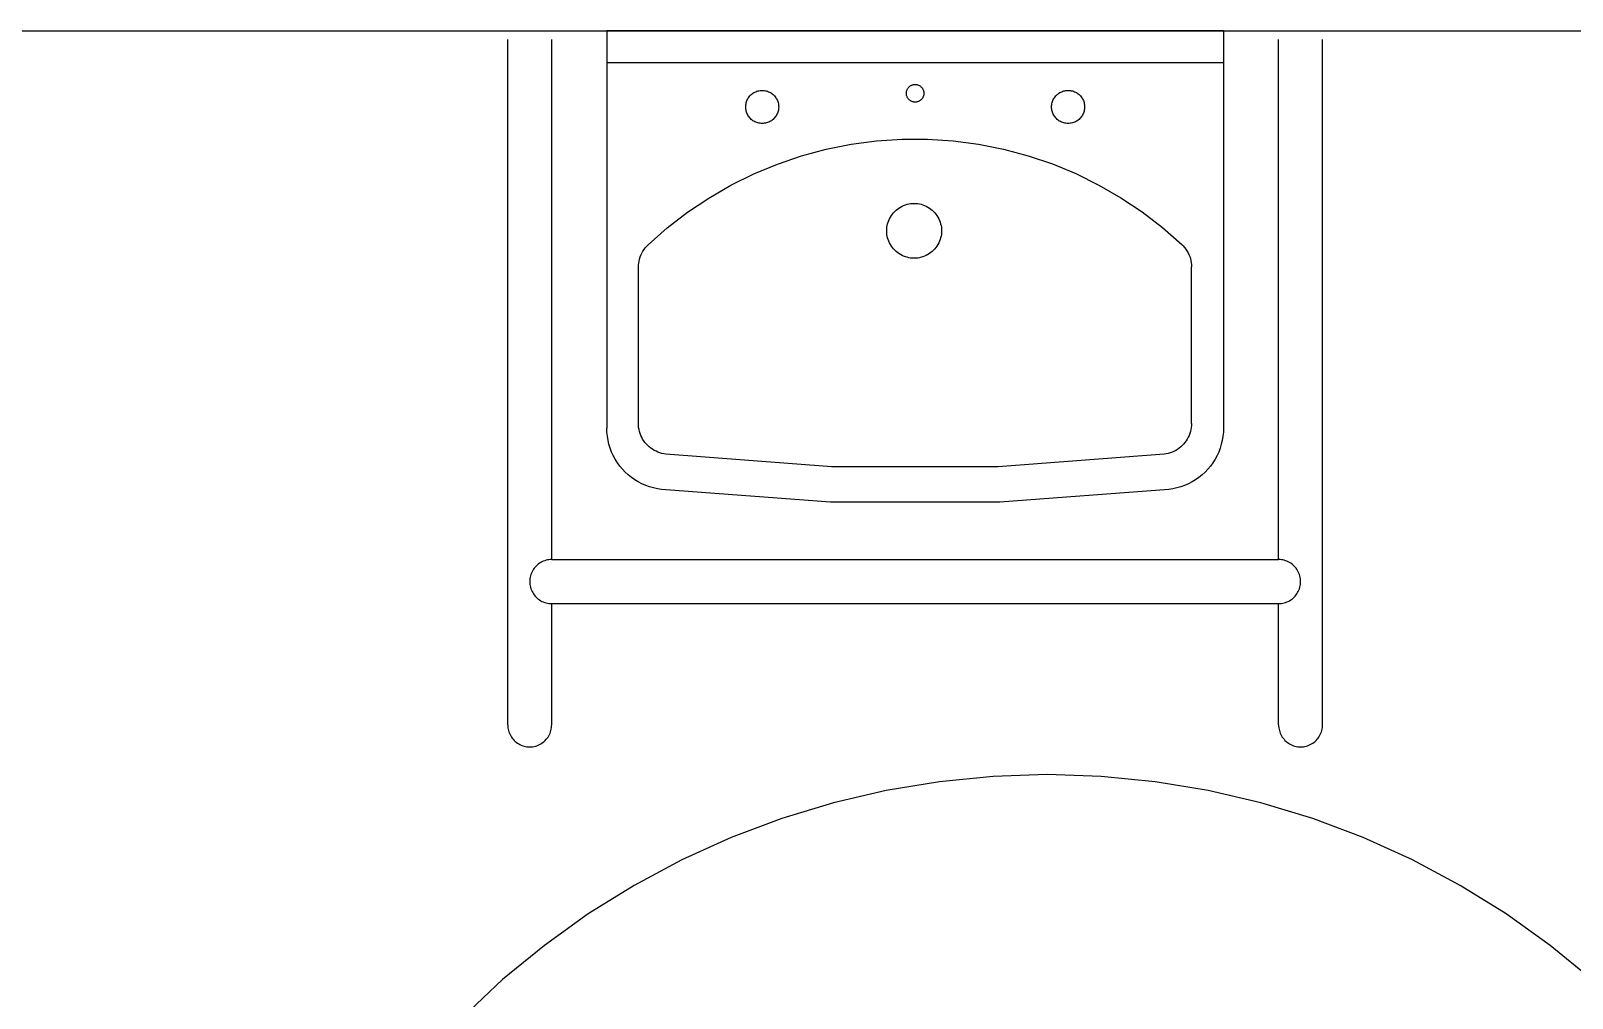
# Model space of a CAD drawing. Extents: x -81148 to 10972, y -53931 to 52487.
# Drawn here: x -26939 to -25539, y 18035 to 18914 of the extents above; entities that cross this region are included whole.
import ezdxf

# ---------------------------------------------------------------- set-up
doc = ezdxf.new("R2010")
doc.units = 0
doc.layers.get('0').update_dxf_attribs({"linetype": 'CONTINUOUS'})

msp = doc.modelspace()

# ---------------------------------------------------------------- linework, layer by layer
for p, q in [((-26991.9, 18913.6), (-25327.8, 18913.6)), ((-25855.8, 18913.6), (-26415.8, 18913.6)), ((-26415.8, 18913.6), (-26415.8, 18884.5)), ((-25855.8, 18913.6), (-25855.8, 18884.5)), ((-26505.8, 18283.6), (-26505.8, 18905.6)), ((-26465.8, 18433.6), (-26465.8, 18905.6)), ((-25805.8, 18433.6), (-25805.8, 18905.6)), ((-25765.8, 18283.6), (-25765.8, 18905.6)), ((-26415.8, 18884.5), (-26415.8, 18552.9)), ((-26226, 18884.5), (-26415.8, 18884.5)), ((-26046, 18884.5), (-26226, 18884.5)), ((-26136, 18884.5), (-26226, 18884.5)), ((-26046, 18884.5), (-26136, 18884.5)), ((-25855.8, 18884.5), (-26046, 18884.5)), ((-25855.8, 18884.5), (-25855.8, 18552.9)), ((-26287.2, 18852.8), (-26286.6, 18853.6)), ((-26286.6, 18853.6), (-26286, 18854.4)), ((-26286, 18854.4), (-26285.3, 18855.1)), ((-26285.3, 18855.1), (-26284.6, 18855.8)), ((-26284.6, 18855.8), (-26283.9, 18856.4)), ((-26283.9, 18856.4), (-26283.1, 18857)), ((-26283.1, 18857), (-26282.2, 18857.5)), ((-26282.2, 18857.5), (-26281.4, 18857.9)), ((-26281.4, 18857.9), (-26280.5, 18858.3)), ((-26280.5, 18858.3), (-26279.6, 18858.7)), ((-26279.6, 18858.7), (-26278.6, 18859)), ((-26278.6, 18859), (-26277.7, 18859.2)), ((-26277.7, 18859.2), (-26276.7, 18859.4)), ((-26276.7, 18859.4), (-26275.7, 18859.5)), ((-26275.7, 18859.5), (-26274.7, 18859.5)), ((-26274.7, 18859.5), (-26273.8, 18859.5)), ((-26273.8, 18859.5), (-26272.8, 18859.4)), ((-26272.8, 18859.4), (-26271.8, 18859.2)), ((-26271.8, 18859.2), (-26270.8, 18859)), ((-26270.8, 18859), (-26269.9, 18858.7)), ((-26269.9, 18858.7), (-26269, 18858.3)), ((-26269, 18858.3), (-26268.1, 18857.9)), ((-26268.1, 18857.9), (-26267.2, 18857.5)), ((-26267.2, 18857.5), (-26266.4, 18857)), ((-26266.4, 18857), (-26265.6, 18856.4)), ((-26265.6, 18856.4), (-26264.8, 18855.8)), ((-26264.8, 18855.8), (-26264.1, 18855.1)), ((-26264.1, 18855.1), (-26263.5, 18854.4)), ((-26263.5, 18854.4), (-26262.8, 18853.6)), ((-26262.8, 18853.6), (-26262.3, 18852.8)), ((-26143.8, 18857.9), (-26143.7, 18858.4)), ((-26143.8, 18857.4), (-26143.8, 18857.9)), ((-26143.8, 18856.8), (-26143.8, 18857.4)), ((-26143.8, 18856.3), (-26143.8, 18856.8)), ((-26143.8, 18855.8), (-26143.8, 18856.3)), ((-26143.7, 18855.3), (-26143.8, 18855.8)), ((-26143.7, 18858.4), (-26143.6, 18858.9)), ((-26143.6, 18854.8), (-26143.7, 18855.3)), ((-26143.6, 18858.9), (-26143.4, 18859.4)), ((-26143.4, 18854.3), (-26143.6, 18854.8)), ((-26143.4, 18859.4), (-26143.2, 18859.9)), ((-26143.2, 18853.8), (-26143.4, 18854.3)), ((-26143.2, 18859.9), (-26143, 18860.4)), ((-26143, 18853.3), (-26143.2, 18853.8)), ((-26143, 18860.4), (-26142.8, 18860.8)), ((-26142.8, 18860.8), (-26142.5, 18861.3)), ((-26142.5, 18861.3), (-26142.2, 18861.7)), ((-26142.2, 18861.7), (-26141.9, 18862.1)), ((-26141.9, 18862.1), (-26141.5, 18862.5)), ((-26141.5, 18862.5), (-26141.1, 18862.8)), ((-26141.1, 18862.8), (-26140.7, 18863.2)), ((-26140.7, 18863.2), (-26140.3, 18863.5)), ((-26140.3, 18863.5), (-26139.8, 18863.8)), ((-26139.8, 18863.8), (-26139.4, 18864)), ((-26139.4, 18864), (-26138.9, 18864.2)), ((-26138.9, 18864.2), (-26138.4, 18864.4)), ((-26138.4, 18864.4), (-26137.9, 18864.6)), ((-26137.9, 18864.6), (-26137.4, 18864.7)), ((-26137.4, 18864.7), (-26136.9, 18864.8)), ((-26136.9, 18864.8), (-26136.4, 18864.8)), ((-26136.4, 18864.8), (-26135.8, 18864.8)), ((-26135.8, 18864.8), (-26135.3, 18864.8)), ((-26135.3, 18864.8), (-26134.8, 18864.8)), ((-26134.8, 18864.8), (-26134.3, 18864.7)), ((-26134.3, 18864.7), (-26133.8, 18864.6)), ((-26133.8, 18864.6), (-26133.3, 18864.4)), ((-26133.3, 18864.4), (-26132.8, 18864.2)), ((-26132.8, 18864.2), (-26132.3, 18864)), ((-26132.3, 18864), (-26131.8, 18863.8)), ((-26131.8, 18863.8), (-26131.4, 18863.5)), ((-26131.4, 18863.5), (-26131, 18863.2)), ((-26131, 18863.2), (-26130.6, 18862.8)), ((-26130.6, 18862.8), (-26130.2, 18862.5)), ((-26130.2, 18862.5), (-26129.8, 18862.1)), ((-26129.8, 18862.1), (-26129.5, 18861.7)), ((-26129.5, 18861.7), (-26129.2, 18861.3)), ((-26129.2, 18861.3), (-26128.9, 18860.8)), ((-26128.9, 18860.8), (-26128.7, 18860.4)), ((-26128.7, 18860.4), (-26128.5, 18859.9)), ((-26128.5, 18853.8), (-26128.7, 18853.3)), ((-26128.5, 18859.9), (-26128.3, 18859.4)), ((-26128.3, 18854.3), (-26128.5, 18853.8)), ((-26128.3, 18859.4), (-26128.1, 18858.9)), ((-26128.1, 18854.8), (-26128.3, 18854.3)), ((-26128.1, 18858.9), (-26128, 18858.4)), ((-26128, 18855.3), (-26128.1, 18854.8)), ((-26128, 18858.4), (-26127.9, 18857.9)), ((-26127.9, 18855.8), (-26128, 18855.3)), ((-26127.9, 18857.9), (-26127.9, 18857.4)), ((-26127.9, 18857.4), (-26127.8, 18856.8)), ((-26127.8, 18856.8), (-26127.9, 18856.3)), ((-26127.9, 18856.3), (-26127.9, 18855.8)), ((-26009.4, 18852.8), (-26008.8, 18853.6)), ((-26008.8, 18853.6), (-26008.2, 18854.4)), ((-26008.2, 18854.4), (-26007.5, 18855.1)), ((-26007.5, 18855.1), (-26006.8, 18855.8)), ((-26006.8, 18855.8), (-26006, 18856.4)), ((-26006, 18856.4), (-26005.2, 18857)), ((-26005.2, 18857), (-26004.4, 18857.5)), ((-26004.4, 18857.5), (-26003.5, 18857.9)), ((-26003.5, 18857.9), (-26002.6, 18858.3)), ((-26002.6, 18858.3), (-26001.7, 18858.7)), ((-26001.7, 18858.7), (-26000.8, 18859)), ((-26000.8, 18859), (-25999.8, 18859.2)), ((-25999.8, 18859.2), (-25998.9, 18859.4)), ((-25998.9, 18859.4), (-25997.9, 18859.5)), ((-25997.9, 18859.5), (-25996.9, 18859.5)), ((-25996.9, 18859.5), (-25995.9, 18859.5)), ((-25995.9, 18859.5), (-25994.9, 18859.4)), ((-25994.9, 18859.4), (-25994, 18859.2)), ((-25994, 18859.2), (-25993, 18859)), ((-25993, 18859), (-25992.1, 18858.7)), ((-25992.1, 18858.7), (-25991.2, 18858.3)), ((-25991.2, 18858.3), (-25990.3, 18857.9)), ((-25990.3, 18857.9), (-25989.4, 18857.5)), ((-25989.4, 18857.5), (-25988.6, 18857)), ((-25988.6, 18857), (-25987.8, 18856.4)), ((-25987.8, 18856.4), (-25987, 18855.8)), ((-25987, 18855.8), (-25986.3, 18855.1)), ((-25986.3, 18855.1), (-25985.6, 18854.4)), ((-25985.6, 18854.4), (-25985, 18853.6)), ((-25985, 18853.6), (-25984.4, 18852.8)), ((-26289.7, 18845.5), (-26289.6, 18846.4)), ((-26289.7, 18844.5), (-26289.7, 18845.5)), ((-26289.7, 18843.5), (-26289.7, 18844.5)), ((-26289.6, 18842.5), (-26289.7, 18843.5)), ((-26289.6, 18846.4), (-26289.4, 18847.4)), ((-26289.4, 18841.6), (-26289.6, 18842.5)), ((-26289.4, 18847.4), (-26289.2, 18848.4)), ((-26289.2, 18840.6), (-26289.4, 18841.6)), ((-26289.2, 18848.4), (-26288.9, 18849.3)), ((-26288.9, 18839.7), (-26289.2, 18840.6)), ((-26288.9, 18849.3), (-26288.6, 18850.2)), ((-26288.6, 18838.7), (-26288.9, 18839.7)), ((-26288.6, 18850.2), (-26288.2, 18851.1)), ((-26288.2, 18851.1), (-26287.7, 18852)), ((-26287.7, 18852), (-26287.2, 18852.8)), ((-26262.3, 18852.8), (-26261.7, 18852)), ((-26261.7, 18852), (-26261.3, 18851.1)), ((-26261.3, 18851.1), (-26260.9, 18850.2)), ((-26260.9, 18850.2), (-26260.5, 18849.3)), ((-26260.5, 18839.7), (-26260.9, 18838.7)), ((-26260.5, 18849.3), (-26260.2, 18848.4)), ((-26260.2, 18840.6), (-26260.5, 18839.7)), ((-26260.2, 18848.4), (-26260, 18847.4)), ((-26260, 18841.6), (-26260.2, 18840.6)), ((-26260, 18847.4), (-26259.9, 18846.4)), ((-26259.9, 18842.5), (-26260, 18841.6)), ((-26259.9, 18846.4), (-26259.8, 18845.5)), ((-26259.8, 18843.5), (-26259.9, 18842.5)), ((-26259.8, 18845.5), (-26259.7, 18844.5)), ((-26259.7, 18844.5), (-26259.8, 18843.5)), ((-26142.8, 18852.8), (-26143, 18853.3)), ((-26142.5, 18852.4), (-26142.8, 18852.8)), ((-26142.2, 18852), (-26142.5, 18852.4)), ((-26141.9, 18851.6), (-26142.2, 18852)), ((-26141.5, 18851.2), (-26141.9, 18851.6)), ((-26141.1, 18850.8), (-26141.5, 18851.2)), ((-26140.7, 18850.5), (-26141.1, 18850.8)), ((-26140.3, 18850.2), (-26140.7, 18850.5)), ((-26139.8, 18849.9), (-26140.3, 18850.2)), ((-26139.4, 18849.7), (-26139.8, 18849.9)), ((-26138.9, 18849.4), (-26139.4, 18849.7)), ((-26138.4, 18849.3), (-26138.9, 18849.4)), ((-26137.9, 18849.1), (-26138.4, 18849.3)), ((-26137.4, 18849), (-26137.9, 18849.1)), ((-26136.9, 18848.9), (-26137.4, 18849)), ((-26136.4, 18848.9), (-26136.9, 18848.9)), ((-26135.8, 18848.8), (-26136.4, 18848.9)), ((-26135.3, 18848.9), (-26135.8, 18848.8)), ((-26134.8, 18848.9), (-26135.3, 18848.9)), ((-26134.3, 18849), (-26134.8, 18848.9)), ((-26133.8, 18849.1), (-26134.3, 18849)), ((-26133.3, 18849.3), (-26133.8, 18849.1)), ((-26132.8, 18849.4), (-26133.3, 18849.3)), ((-26132.3, 18849.7), (-26132.8, 18849.4)), ((-26131.8, 18849.9), (-26132.3, 18849.7)), ((-26131.4, 18850.2), (-26131.8, 18849.9)), ((-26131, 18850.5), (-26131.4, 18850.2)), ((-26130.6, 18850.8), (-26131, 18850.5)), ((-26130.2, 18851.2), (-26130.6, 18850.8)), ((-26129.8, 18851.6), (-26130.2, 18851.2)), ((-26129.5, 18852), (-26129.8, 18851.6)), ((-26129.2, 18852.4), (-26129.5, 18852)), ((-26128.9, 18852.8), (-26129.2, 18852.4)), ((-26128.7, 18853.3), (-26128.9, 18852.8)), ((-26011.9, 18845.5), (-26011.8, 18846.4)), ((-26011.9, 18844.5), (-26011.9, 18845.5)), ((-26011.9, 18843.5), (-26011.9, 18844.5)), ((-26011.8, 18842.5), (-26011.9, 18843.5)), ((-26011.8, 18846.4), (-26011.6, 18847.4)), ((-26011.6, 18841.6), (-26011.8, 18842.5)), ((-26011.6, 18847.4), (-26011.4, 18848.4)), ((-26011.4, 18840.6), (-26011.6, 18841.6)), ((-26011.4, 18848.4), (-26011.1, 18849.3)), ((-26011.1, 18839.7), (-26011.4, 18840.6)), ((-26011.1, 18849.3), (-26010.8, 18850.2)), ((-26010.8, 18838.7), (-26011.1, 18839.7)), ((-26010.8, 18850.2), (-26010.4, 18851.1)), ((-26010.4, 18851.1), (-26009.9, 18852)), ((-26009.9, 18852), (-26009.4, 18852.8)), ((-25984.4, 18852.8), (-25983.9, 18852)), ((-25983.9, 18852), (-25983.4, 18851.1)), ((-25983.4, 18851.1), (-25983, 18850.2)), ((-25983, 18850.2), (-25982.7, 18849.3)), ((-25982.7, 18839.7), (-25983, 18838.7)), ((-25982.7, 18849.3), (-25982.4, 18848.4)), ((-25982.4, 18840.6), (-25982.7, 18839.7)), ((-25982.4, 18848.4), (-25982.2, 18847.4)), ((-25982.2, 18841.6), (-25982.4, 18840.6)), ((-25982.2, 18847.4), (-25982, 18846.4)), ((-25982, 18842.5), (-25982.2, 18841.6)), ((-25982, 18846.4), (-25981.9, 18845.5)), ((-25981.9, 18843.5), (-25982, 18842.5)), ((-25981.9, 18845.5), (-25981.9, 18844.5)), ((-25981.9, 18844.5), (-25981.9, 18843.5)), ((-26288.2, 18837.8), (-26288.6, 18838.7)), ((-26287.7, 18837), (-26288.2, 18837.8)), ((-26287.2, 18836.2), (-26287.7, 18837)), ((-26286.6, 18835.4), (-26287.2, 18836.2)), ((-26286, 18834.6), (-26286.6, 18835.4)), ((-26285.3, 18833.9), (-26286, 18834.6)), ((-26284.6, 18833.2), (-26285.3, 18833.9)), ((-26283.9, 18832.6), (-26284.6, 18833.2)), ((-26283.1, 18832), (-26283.9, 18832.6)), ((-26282.2, 18831.5), (-26283.1, 18832)), ((-26281.4, 18831), (-26282.2, 18831.5)), ((-26280.5, 18830.6), (-26281.4, 18831)), ((-26279.6, 18830.3), (-26280.5, 18830.6)), ((-26278.6, 18830), (-26279.6, 18830.3)), ((-26277.7, 18829.8), (-26278.6, 18830)), ((-26276.7, 18829.6), (-26277.7, 18829.8)), ((-26275.7, 18829.5), (-26276.7, 18829.6)), ((-26274.7, 18829.5), (-26275.7, 18829.5)), ((-26273.8, 18829.5), (-26274.7, 18829.5)), ((-26272.8, 18829.6), (-26273.8, 18829.5)), ((-26271.8, 18829.8), (-26272.8, 18829.6)), ((-26270.8, 18830), (-26271.8, 18829.8)), ((-26269.9, 18830.3), (-26270.8, 18830)), ((-26269, 18830.6), (-26269.9, 18830.3)), ((-26268.1, 18831), (-26269, 18830.6)), ((-26267.2, 18831.5), (-26268.1, 18831)), ((-26266.4, 18832), (-26267.2, 18831.5)), ((-26265.6, 18832.6), (-26266.4, 18832)), ((-26264.8, 18833.2), (-26265.6, 18832.6)), ((-26264.1, 18833.9), (-26264.8, 18833.2)), ((-26263.5, 18834.6), (-26264.1, 18833.9)), ((-26262.8, 18835.4), (-26263.5, 18834.6)), ((-26262.3, 18836.2), (-26262.8, 18835.4)), ((-26261.7, 18837), (-26262.3, 18836.2)), ((-26261.3, 18837.8), (-26261.7, 18837)), ((-26260.9, 18838.7), (-26261.3, 18837.8)), ((-26010.4, 18837.8), (-26010.8, 18838.7)), ((-26009.9, 18837), (-26010.4, 18837.8)), ((-26009.4, 18836.2), (-26009.9, 18837)), ((-26008.8, 18835.4), (-26009.4, 18836.2)), ((-26008.2, 18834.6), (-26008.8, 18835.4)), ((-26007.5, 18833.9), (-26008.2, 18834.6)), ((-26006.8, 18833.2), (-26007.5, 18833.9)), ((-26006, 18832.6), (-26006.8, 18833.2)), ((-26005.2, 18832), (-26006, 18832.6)), ((-26004.4, 18831.5), (-26005.2, 18832)), ((-26003.5, 18831), (-26004.4, 18831.5)), ((-26002.6, 18830.6), (-26003.5, 18831)), ((-26001.7, 18830.3), (-26002.6, 18830.6)), ((-26000.8, 18830), (-26001.7, 18830.3)), ((-25999.8, 18829.8), (-26000.8, 18830)), ((-25998.9, 18829.6), (-25999.8, 18829.8)), ((-25997.9, 18829.5), (-25998.9, 18829.6)), ((-25996.9, 18829.5), (-25997.9, 18829.5)), ((-25995.9, 18829.5), (-25996.9, 18829.5)), ((-25994.9, 18829.6), (-25995.9, 18829.5)), ((-25994, 18829.8), (-25994.9, 18829.6)), ((-25993, 18830), (-25994, 18829.8)), ((-25992.1, 18830.3), (-25993, 18830)), ((-25991.2, 18830.6), (-25992.1, 18830.3)), ((-25990.3, 18831), (-25991.2, 18830.6)), ((-25989.4, 18831.5), (-25990.3, 18831)), ((-25988.6, 18832), (-25989.4, 18831.5)), ((-25987.8, 18832.6), (-25988.6, 18832)), ((-25987, 18833.2), (-25987.8, 18832.6)), ((-25986.3, 18833.9), (-25987, 18833.2)), ((-25985.6, 18834.6), (-25986.3, 18833.9)), ((-25985, 18835.4), (-25985.6, 18834.6)), ((-25984.4, 18836.2), (-25985, 18835.4)), ((-25983.9, 18837), (-25984.4, 18836.2)), ((-25983.4, 18837.8), (-25983.9, 18837)), ((-25983, 18838.7), (-25983.4, 18837.8)), ((-26193.8, 18810.6), (-26170.8, 18813.7)), ((-26170.8, 18813.7), (-26147.7, 18815.2)), ((-26147.7, 18815.2), (-26124.5, 18815.2)), ((-26124.5, 18815.2), (-26101.3, 18813.7)), ((-26101.3, 18813.7), (-26078.3, 18810.7)), ((-26260.9, 18792.6), (-26239, 18800.1)), ((-26239, 18800.1), (-26216.6, 18806.1)), ((-26216.6, 18806.1), (-26193.8, 18810.6)), ((-26078.3, 18810.7), (-26055.6, 18806.2)), ((-26055.6, 18806.2), (-26033.2, 18800.2)), ((-26033.2, 18800.2), (-26011.2, 18792.8)), ((-26303.1, 18773.4), (-26282.4, 18783.7)), ((-26282.4, 18783.7), (-26260.9, 18792.6)), ((-26011.2, 18792.8), (-25989.8, 18783.9)), ((-25989.8, 18783.9), (-25969, 18773.6)), ((-26323.2, 18761.7), (-26303.1, 18773.4)), ((-25969, 18773.6), (-25948.9, 18762)), ((-26342.5, 18748.8), (-26323.2, 18761.7)), ((-26146.3, 18755), (-26144.7, 18755.6)), ((-26144.7, 18755.6), (-26143.2, 18756.1)), ((-26143.2, 18756.1), (-26141.6, 18756.4)), ((-26141.6, 18756.4), (-26140, 18756.7)), ((-26140, 18756.7), (-26138.4, 18756.9)), ((-26138.4, 18756.9), (-26136.7, 18756.9)), ((-26136.7, 18756.9), (-26135.1, 18756.9)), ((-26135.1, 18756.9), (-26133.5, 18756.7)), ((-26133.5, 18756.7), (-26131.9, 18756.4)), ((-26131.9, 18756.4), (-26130.3, 18756.1)), ((-26130.3, 18756.1), (-26128.7, 18755.6)), ((-26128.7, 18755.6), (-26127.2, 18755)), ((-25948.9, 18762), (-25929.6, 18749.1)), ((-26360.9, 18734.7), (-26342.5, 18748.8)), ((-26160.3, 18740), (-26159.7, 18741.5)), ((-26159.7, 18741.5), (-26159.1, 18743)), ((-26159.1, 18743), (-26158.3, 18744.5)), ((-26158.3, 18744.5), (-26157.4, 18745.8)), ((-26157.4, 18745.8), (-26156.5, 18747.2)), ((-26156.5, 18747.2), (-26155.5, 18748.4)), ((-26155.5, 18748.4), (-26154.3, 18749.6)), ((-26154.3, 18749.6), (-26153.1, 18750.7)), ((-26153.1, 18750.7), (-26151.9, 18751.8)), ((-26151.9, 18751.8), (-26150.6, 18752.7)), ((-26150.6, 18752.7), (-26149.2, 18753.6)), ((-26149.2, 18753.6), (-26147.7, 18754.3)), ((-26147.7, 18754.3), (-26146.3, 18755)), ((-26127.2, 18755), (-26125.7, 18754.3)), ((-26125.7, 18754.3), (-26124.3, 18753.6)), ((-26124.3, 18753.6), (-26122.9, 18752.7)), ((-26122.9, 18752.7), (-26121.6, 18751.8)), ((-26121.6, 18751.8), (-26120.3, 18750.7)), ((-26120.3, 18750.7), (-26119.1, 18749.6)), ((-26119.1, 18749.6), (-26118, 18748.4)), ((-26118, 18748.4), (-26117, 18747.2)), ((-26117, 18747.2), (-26116, 18745.8)), ((-26116, 18745.8), (-26115.2, 18744.5)), ((-26115.2, 18744.5), (-26114.4, 18743)), ((-26114.4, 18743), (-26113.7, 18741.5)), ((-26113.7, 18741.5), (-26113.1, 18740)), ((-25929.6, 18749.1), (-25911.2, 18735)), ((-26378.3, 18719.3), (-26360.9, 18734.7)), ((-26161.6, 18733.6), (-26161.4, 18735.3)), ((-26161.6, 18732), (-26161.6, 18733.6)), ((-26161.6, 18730.4), (-26161.6, 18732)), ((-26161.4, 18728.8), (-26161.6, 18730.4)), ((-26161.4, 18735.3), (-26161.2, 18736.9)), ((-26161.2, 18727.1), (-26161.4, 18728.8)), ((-26161.2, 18736.9), (-26160.8, 18738.5)), ((-26160.8, 18738.5), (-26160.3, 18740)), ((-26113.1, 18740), (-26112.7, 18738.5)), ((-26112.7, 18738.5), (-26112.3, 18736.9)), ((-26112.3, 18736.9), (-26112, 18735.3)), ((-26112, 18728.8), (-26112.3, 18727.1)), ((-26112, 18735.3), (-26111.9, 18733.6)), ((-26111.9, 18730.4), (-26112, 18728.8)), ((-26111.9, 18733.6), (-26111.8, 18732)), ((-26111.8, 18732), (-26111.9, 18730.4)), ((-25911.2, 18735), (-25893.7, 18719.7)), ((-26384, 18711.8), (-26383.1, 18713.4)), ((-26383.1, 18713.4), (-26382, 18715)), ((-26382, 18715), (-26380.9, 18716.5)), ((-26380.9, 18716.5), (-26379.6, 18718)), ((-26379.6, 18718), (-26378.3, 18719.3)), ((-26160.8, 18725.6), (-26161.2, 18727.1)), ((-26160.3, 18724), (-26160.8, 18725.6)), ((-26159.7, 18722.5), (-26160.3, 18724)), ((-26159.1, 18721), (-26159.7, 18722.5)), ((-26158.3, 18719.6), (-26159.1, 18721)), ((-26157.4, 18718.2), (-26158.3, 18719.6)), ((-26156.5, 18716.8), (-26157.4, 18718.2)), ((-26155.5, 18715.6), (-26156.5, 18716.8)), ((-26154.3, 18714.4), (-26155.5, 18715.6)), ((-26153.1, 18713.3), (-26154.3, 18714.4)), ((-26119.1, 18714.4), (-26120.3, 18713.3)), ((-26118, 18715.6), (-26119.1, 18714.4)), ((-26117, 18716.8), (-26118, 18715.6)), ((-26116, 18718.2), (-26117, 18716.8)), ((-26115.2, 18719.6), (-26116, 18718.2)), ((-26114.4, 18721), (-26115.2, 18719.6)), ((-26113.7, 18722.5), (-26114.4, 18721)), ((-26113.1, 18724), (-26113.7, 18722.5)), ((-26112.7, 18725.6), (-26113.1, 18724)), ((-26112.3, 18727.1), (-26112.7, 18725.6)), ((-25893.7, 18719.7), (-25892.4, 18718.3)), ((-25892.4, 18718.3), (-25891.1, 18716.9)), ((-25891.1, 18716.9), (-25890, 18715.4)), ((-25890, 18715.4), (-25889, 18713.8)), ((-25889, 18713.8), (-25888, 18712.1)), ((-26387.1, 18698.9), (-26387, 18700.8)), ((-26387, 18700.8), (-26386.8, 18702.7)), ((-26386.8, 18702.7), (-26386.5, 18704.6)), ((-26386.5, 18704.6), (-26386.1, 18706.4)), ((-26386.1, 18706.4), (-26385.5, 18708.3)), ((-26385.5, 18708.3), (-26384.8, 18710)), ((-26384.8, 18710), (-26384, 18711.8)), ((-26151.9, 18712.2), (-26153.1, 18713.3)), ((-26150.6, 18711.3), (-26151.9, 18712.2)), ((-26149.2, 18710.4), (-26150.6, 18711.3)), ((-26147.7, 18709.7), (-26149.2, 18710.4)), ((-26146.3, 18709), (-26147.7, 18709.7)), ((-26144.7, 18708.4), (-26146.3, 18709)), ((-26143.2, 18708), (-26144.7, 18708.4)), ((-26141.6, 18707.6), (-26143.2, 18708)), ((-26140, 18707.3), (-26141.6, 18707.6)), ((-26138.4, 18707.2), (-26140, 18707.3)), ((-26136.7, 18707.1), (-26138.4, 18707.2)), ((-26135.1, 18707.2), (-26136.7, 18707.1)), ((-26133.5, 18707.3), (-26135.1, 18707.2)), ((-26131.9, 18707.6), (-26133.5, 18707.3)), ((-26130.3, 18708), (-26131.9, 18707.6)), ((-26128.7, 18708.4), (-26130.3, 18708)), ((-26127.2, 18709), (-26128.7, 18708.4)), ((-26125.7, 18709.7), (-26127.2, 18709)), ((-26124.3, 18710.4), (-26125.7, 18709.7)), ((-26122.9, 18711.3), (-26124.3, 18710.4)), ((-26121.6, 18712.2), (-26122.9, 18711.3)), ((-26120.3, 18713.3), (-26121.6, 18712.2)), ((-25888, 18712.1), (-25887.2, 18710.4)), ((-25887.2, 18710.4), (-25886.5, 18708.6)), ((-25886.5, 18708.6), (-25885.9, 18706.8)), ((-25885.9, 18706.8), (-25885.5, 18704.9)), ((-25885.5, 18704.9), (-25885.2, 18703.1)), ((-25885.2, 18703.1), (-25885, 18701.2)), ((-25885, 18701.2), (-25884.9, 18699.3)), ((-26387.1, 18557.1), (-26387.1, 18698.9)), ((-25884.9, 18557.1), (-25884.9, 18699.3)), ((-26415.7, 18549.2), (-26415.8, 18552.9)), ((-26415.3, 18545.5), (-26415.7, 18549.2)), ((-26414.7, 18541.8), (-26415.3, 18545.5)), ((-26387, 18555.3), (-26387.1, 18557.1)), ((-26386.9, 18553.4), (-26387, 18555.3)), ((-26386.5, 18551.6), (-26386.9, 18553.4)), ((-26386.1, 18549.8), (-26386.5, 18551.6)), ((-26385.6, 18548), (-26386.1, 18549.8)), ((-26384.9, 18546.3), (-26385.6, 18548)), ((-26384.1, 18544.6), (-26384.9, 18546.3)), ((-25887.1, 18546.2), (-25887.9, 18544.6)), ((-25886.4, 18548), (-25887.1, 18546.2)), ((-25885.9, 18549.8), (-25886.4, 18548)), ((-25885.4, 18551.6), (-25885.9, 18549.8)), ((-25885.1, 18553.4), (-25885.4, 18551.6)), ((-25885, 18555.2), (-25885.1, 18553.4)), ((-25884.9, 18557.1), (-25885, 18555.2)), ((-25856.3, 18545.5), (-25856.9, 18541.8)), ((-25855.9, 18549.2), (-25856.3, 18545.5)), ((-25855.8, 18552.9), (-25855.9, 18549.2)), ((-26413.9, 18538.2), (-26414.7, 18541.8)), ((-26412.8, 18534.7), (-26413.9, 18538.2)), ((-26411.5, 18531.2), (-26412.8, 18534.7)), ((-26383.3, 18543), (-26384.1, 18544.6)), ((-26382.3, 18541.4), (-26383.3, 18543)), ((-26381.2, 18539.9), (-26382.3, 18541.4)), ((-26380, 18538.5), (-26381.2, 18539.9)), ((-26378.7, 18537.1), (-26380, 18538.5)), ((-26377.3, 18535.9), (-26378.7, 18537.1)), ((-26375.9, 18534.7), (-26377.3, 18535.9)), ((-26374.4, 18533.7), (-26375.9, 18534.7)), ((-26372.8, 18532.7), (-26374.4, 18533.7)), ((-26371.1, 18531.9), (-26372.8, 18532.7)), ((-26369.4, 18531.1), (-26371.1, 18531.9)), ((-25900.9, 18531.8), (-25902.5, 18531.1)), ((-25899.2, 18532.7), (-25900.9, 18531.8)), ((-25897.6, 18533.6), (-25899.2, 18532.7)), ((-25896.1, 18534.7), (-25897.6, 18533.6)), ((-25894.7, 18535.8), (-25896.1, 18534.7)), ((-25893.3, 18537.1), (-25894.7, 18535.8)), ((-25892, 18538.4), (-25893.3, 18537.1)), ((-25890.8, 18539.9), (-25892, 18538.4)), ((-25889.7, 18541.4), (-25890.8, 18539.9)), ((-25888.7, 18542.9), (-25889.7, 18541.4)), ((-25887.9, 18544.6), (-25888.7, 18542.9)), ((-25858.9, 18534.7), (-25860.2, 18531.2)), ((-25857.8, 18538.2), (-25858.9, 18534.7)), ((-25856.9, 18541.8), (-25857.8, 18538.2)), ((-26409.9, 18527.9), (-26411.5, 18531.2)), ((-26408.1, 18524.6), (-26409.9, 18527.9)), ((-26406.2, 18521.5), (-26408.1, 18524.6)), ((-26404, 18518.5), (-26406.2, 18521.5)), ((-26401.6, 18515.6), (-26404, 18518.5)), ((-26367.7, 18530.5), (-26369.4, 18531.1)), ((-26365.9, 18530), (-26367.7, 18530.5)), ((-26364.1, 18529.6), (-26365.9, 18530)), ((-26362.3, 18529.3), (-26364.1, 18529.6)), ((-26211.6, 18517.9), (-26362.3, 18529.3)), ((-26060.4, 18517.8), (-26211.6, 18517.9)), ((-25909.7, 18529.3), (-26060.4, 18517.8)), ((-25907.9, 18529.5), (-25909.7, 18529.3)), ((-25906.1, 18529.9), (-25907.9, 18529.5)), ((-25904.3, 18530.4), (-25906.1, 18529.9)), ((-25902.5, 18531.1), (-25904.3, 18530.4)), ((-25867.7, 18518.5), (-25870, 18515.6)), ((-25865.5, 18521.5), (-25867.7, 18518.5)), ((-25863.5, 18524.6), (-25865.5, 18521.5)), ((-25861.7, 18527.9), (-25863.5, 18524.6)), ((-25860.2, 18531.2), (-25861.7, 18527.9)), ((-26399, 18512.9), (-26401.6, 18515.6)), ((-26396.3, 18510.4), (-26399, 18512.9)), ((-26393.4, 18508.1), (-26396.3, 18510.4)), ((-26390.4, 18506), (-26393.4, 18508.1)), ((-26387.2, 18504.1), (-26390.4, 18506)), ((-26383.9, 18502.4), (-26387.2, 18504.1)), ((-25884.4, 18504.1), (-25887.7, 18502.4)), ((-25881.2, 18506), (-25884.4, 18504.1)), ((-25878.2, 18508.1), (-25881.2, 18506)), ((-25875.3, 18510.4), (-25878.2, 18508.1)), ((-25872.6, 18512.9), (-25875.3, 18510.4)), ((-25870, 18515.6), (-25872.6, 18512.9)), ((-26380.5, 18500.9), (-26383.9, 18502.4)), ((-26377, 18499.6), (-26380.5, 18500.9)), ((-26373.5, 18498.6), (-26377, 18499.6)), ((-26369.8, 18497.8), (-26373.5, 18498.6)), ((-26366.2, 18497.3), (-26369.8, 18497.8)), ((-26212.7, 18485.6), (-26366.2, 18497.3)), ((-25905.5, 18497.3), (-26058.9, 18485.6)), ((-25901.8, 18497.8), (-25905.5, 18497.3)), ((-25898.2, 18498.6), (-25901.8, 18497.8)), ((-25894.6, 18499.6), (-25898.2, 18498.6)), ((-25891.1, 18500.9), (-25894.6, 18499.6)), ((-25887.7, 18502.4), (-25891.1, 18500.9)), ((-26058.9, 18485.6), (-26212.7, 18485.6)), ((-26467.1, 18433.5), (-26468.4, 18433.4)), ((-26465.8, 18433.6), (-26467.1, 18433.5)), ((-26465.8, 18433.6), (-25805.8, 18433.6)), ((-25804.5, 18433.5), (-25805.8, 18433.6)), ((-25803.2, 18433.4), (-25804.5, 18433.5)), ((-26484.8, 18420), (-26485.1, 18418.7)), ((-26484.3, 18421.2), (-26484.8, 18420)), ((-26483.7, 18422.4), (-26484.3, 18421.2)), ((-26483.1, 18423.6), (-26483.7, 18422.4)), ((-26482.4, 18424.7), (-26483.1, 18423.6)), ((-26481.7, 18425.7), (-26482.4, 18424.7)), ((-26480.8, 18426.7), (-26481.7, 18425.7)), ((-26480, 18427.7), (-26480.8, 18426.7)), ((-26479, 18428.6), (-26480, 18427.7)), ((-26478, 18429.4), (-26479, 18428.6)), ((-26476.9, 18430.2), (-26478, 18429.4)), ((-26475.8, 18430.9), (-26476.9, 18430.2)), ((-26474.7, 18431.5), (-26475.8, 18430.9)), ((-26473.5, 18432), (-26474.7, 18431.5)), ((-26472.2, 18432.5), (-26473.5, 18432)), ((-26471, 18432.9), (-26472.2, 18432.5)), ((-26469.7, 18433.2), (-26471, 18432.9)), ((-26468.4, 18433.4), (-26469.7, 18433.2)), ((-25801.9, 18433.2), (-25803.2, 18433.4)), ((-25800.6, 18432.9), (-25801.9, 18433.2)), ((-25799.4, 18432.5), (-25800.6, 18432.9)), ((-25798.2, 18432), (-25799.4, 18432.5)), ((-25797, 18431.5), (-25798.2, 18432)), ((-25795.8, 18430.9), (-25797, 18431.5)), ((-25794.7, 18430.2), (-25795.8, 18430.9)), ((-25793.6, 18429.4), (-25794.7, 18430.2)), ((-25792.6, 18428.6), (-25793.6, 18429.4)), ((-25791.7, 18427.7), (-25792.6, 18428.6)), ((-25790.8, 18426.7), (-25791.7, 18427.7)), ((-25789.9, 18425.7), (-25790.8, 18426.7)), ((-25789.2, 18424.7), (-25789.9, 18425.7)), ((-25788.5, 18423.6), (-25789.2, 18424.7)), ((-25787.9, 18422.4), (-25788.5, 18423.6)), ((-25787.3, 18421.2), (-25787.9, 18422.4)), ((-25786.9, 18420), (-25787.3, 18421.2)), ((-25786.5, 18418.7), (-25786.9, 18420)), ((-26485.6, 18416.2), (-26485.8, 18414.9)), ((-26485.8, 18414.9), (-26485.8, 18413.6)), ((-26485.8, 18413.6), (-26485.8, 18412.2)), ((-26485.8, 18412.2), (-26485.6, 18410.9)), ((-26485.4, 18417.5), (-26485.6, 18416.2)), ((-26485.6, 18410.9), (-26485.4, 18409.7)), ((-26485.1, 18418.7), (-26485.4, 18417.5)), ((-26485.4, 18409.7), (-26485.1, 18408.4)), ((-26485.1, 18408.4), (-26484.8, 18407.1)), ((-26484.8, 18407.1), (-26484.3, 18405.9)), ((-26484.3, 18405.9), (-26483.7, 18404.7)), ((-25787.9, 18404.7), (-25787.3, 18405.9)), ((-25787.3, 18405.9), (-25786.9, 18407.1)), ((-25786.9, 18407.1), (-25786.5, 18408.4)), ((-25786.2, 18417.5), (-25786.5, 18418.7)), ((-25786.5, 18408.4), (-25786.2, 18409.7)), ((-25786, 18416.2), (-25786.2, 18417.5)), ((-25786.2, 18409.7), (-25786, 18410.9)), ((-25785.9, 18414.9), (-25786, 18416.2)), ((-25786, 18410.9), (-25785.9, 18412.2)), ((-25785.8, 18413.6), (-25785.9, 18414.9)), ((-25785.9, 18412.2), (-25785.8, 18413.6)), ((-26483.7, 18404.7), (-26483.1, 18403.6)), ((-26483.1, 18403.6), (-26482.4, 18402.4)), ((-26482.4, 18402.4), (-26481.7, 18401.4)), ((-26481.7, 18401.4), (-26480.8, 18400.4)), ((-26480.8, 18400.4), (-26480, 18399.4)), ((-26480, 18399.4), (-26479, 18398.5)), ((-26479, 18398.5), (-26478, 18397.7)), ((-26478, 18397.7), (-26476.9, 18396.9)), ((-26476.9, 18396.9), (-26475.8, 18396.2)), ((-26475.8, 18396.2), (-26474.7, 18395.6)), ((-26474.7, 18395.6), (-26473.5, 18395.1)), ((-26473.5, 18395.1), (-26472.2, 18394.6)), ((-26472.2, 18394.6), (-26471, 18394.2)), ((-26471, 18394.2), (-26469.7, 18393.9)), ((-26469.7, 18393.9), (-26468.4, 18393.7)), ((-26468.4, 18393.7), (-26467.1, 18393.6)), ((-26467.1, 18393.6), (-26465.8, 18393.6)), ((-26465.8, 18393.6), (-25805.8, 18393.6)), ((-26465.8, 18283.6), (-26465.8, 18393.6)), ((-25805.8, 18393.6), (-25804.5, 18393.6)), ((-25805.8, 18283.6), (-25805.8, 18393.6)), ((-25804.5, 18393.6), (-25803.2, 18393.7)), ((-25803.2, 18393.7), (-25801.9, 18393.9)), ((-25801.9, 18393.9), (-25800.6, 18394.2)), ((-25800.6, 18394.2), (-25799.4, 18394.6)), ((-25799.4, 18394.6), (-25798.2, 18395.1)), ((-25798.2, 18395.1), (-25797, 18395.6)), ((-25797, 18395.6), (-25795.8, 18396.2)), ((-25795.8, 18396.2), (-25794.7, 18396.9)), ((-25794.7, 18396.9), (-25793.6, 18397.7)), ((-25793.6, 18397.7), (-25792.6, 18398.5)), ((-25792.6, 18398.5), (-25791.7, 18399.4)), ((-25791.7, 18399.4), (-25790.8, 18400.4)), ((-25790.8, 18400.4), (-25789.9, 18401.4)), ((-25789.9, 18401.4), (-25789.2, 18402.4)), ((-25789.2, 18402.4), (-25788.5, 18403.6)), ((-25788.5, 18403.6), (-25787.9, 18404.7)), ((-26505.8, 18283.6), (-26505.8, 18282.2)), ((-26505.8, 18282.2), (-26505.6, 18280.9)), ((-26505.6, 18280.9), (-26505.4, 18279.7)), ((-26505.4, 18279.7), (-26505.1, 18278.4)), ((-26466.5, 18278.4), (-26466.2, 18279.7)), ((-26466.2, 18279.7), (-26466, 18280.9)), ((-26466, 18280.9), (-26465.9, 18282.2)), ((-26465.9, 18282.2), (-26465.8, 18283.6)), ((-25805.8, 18283.6), (-25805.8, 18282.2)), ((-25805.8, 18282.2), (-25805.6, 18280.9)), ((-25805.6, 18280.9), (-25805.4, 18279.7)), ((-25805.4, 18279.7), (-25805.1, 18278.4)), ((-25766.5, 18278.4), (-25766.2, 18279.7)), ((-25766.2, 18279.7), (-25766, 18280.9)), ((-25766, 18280.9), (-25765.9, 18282.2)), ((-25765.9, 18282.2), (-25765.8, 18283.6)), ((-26505.1, 18278.4), (-26504.8, 18277.1)), ((-26504.8, 18277.1), (-26504.3, 18275.9)), ((-26504.3, 18275.9), (-26503.7, 18274.7)), ((-26503.7, 18274.7), (-26503.1, 18273.6)), ((-26503.1, 18273.6), (-26502.4, 18272.4)), ((-26502.4, 18272.4), (-26501.7, 18271.4)), ((-26501.7, 18271.4), (-26500.8, 18270.4)), ((-26500.8, 18270.4), (-26500, 18269.4)), ((-26500, 18269.4), (-26499, 18268.5)), ((-26499, 18268.5), (-26498, 18267.7)), ((-26498, 18267.7), (-26496.9, 18266.9)), ((-26496.9, 18266.9), (-26495.8, 18266.2)), ((-26495.8, 18266.2), (-26494.7, 18265.6)), ((-26494.7, 18265.6), (-26493.5, 18265.1)), ((-26478.2, 18265.1), (-26477, 18265.6)), ((-26477, 18265.6), (-26475.8, 18266.2)), ((-26475.8, 18266.2), (-26474.7, 18266.9)), ((-26474.7, 18266.9), (-26473.6, 18267.7)), ((-26473.6, 18267.7), (-26472.6, 18268.5)), ((-26472.6, 18268.5), (-26471.7, 18269.4)), ((-26471.7, 18269.4), (-26470.8, 18270.4)), ((-26470.8, 18270.4), (-26469.9, 18271.4)), ((-26469.9, 18271.4), (-26469.2, 18272.4)), ((-26469.2, 18272.4), (-26468.5, 18273.6)), ((-26468.5, 18273.6), (-26467.9, 18274.7)), ((-26467.9, 18274.7), (-26467.3, 18275.9)), ((-26467.3, 18275.9), (-26466.9, 18277.1)), ((-26466.9, 18277.1), (-26466.5, 18278.4)), ((-25805.1, 18278.4), (-25804.8, 18277.1)), ((-25804.8, 18277.1), (-25804.3, 18275.9)), ((-25804.3, 18275.9), (-25803.7, 18274.7)), ((-25803.7, 18274.7), (-25803.1, 18273.6)), ((-25803.1, 18273.6), (-25802.4, 18272.4)), ((-25802.4, 18272.4), (-25801.7, 18271.4)), ((-25801.7, 18271.4), (-25800.8, 18270.4)), ((-25800.8, 18270.4), (-25800, 18269.4)), ((-25800, 18269.4), (-25799, 18268.5)), ((-25799, 18268.5), (-25798, 18267.7)), ((-25798, 18267.7), (-25796.9, 18266.9)), ((-25796.9, 18266.9), (-25795.8, 18266.2)), ((-25795.8, 18266.2), (-25794.7, 18265.6)), ((-25794.7, 18265.6), (-25793.5, 18265.1)), ((-25778.2, 18265.1), (-25777, 18265.6)), ((-25777, 18265.6), (-25775.8, 18266.2)), ((-25775.8, 18266.2), (-25774.7, 18266.9)), ((-25774.7, 18266.9), (-25773.6, 18267.7)), ((-25773.6, 18267.7), (-25772.6, 18268.5)), ((-25772.6, 18268.5), (-25771.7, 18269.4)), ((-25771.7, 18269.4), (-25770.8, 18270.4)), ((-25770.8, 18270.4), (-25769.9, 18271.4)), ((-25769.9, 18271.4), (-25769.2, 18272.4)), ((-25769.2, 18272.4), (-25768.5, 18273.6)), ((-25768.5, 18273.6), (-25767.9, 18274.7)), ((-25767.9, 18274.7), (-25767.3, 18275.9)), ((-25767.3, 18275.9), (-25766.9, 18277.1)), ((-25766.9, 18277.1), (-25766.5, 18278.4)), ((-26493.5, 18265.1), (-26492.2, 18264.6)), ((-26492.2, 18264.6), (-26491, 18264.2)), ((-26491, 18264.2), (-26489.7, 18263.9)), ((-26489.7, 18263.9), (-26488.4, 18263.7)), ((-26488.4, 18263.7), (-26487.1, 18263.6)), ((-26487.1, 18263.6), (-26485.8, 18263.6)), ((-26485.8, 18263.6), (-26484.5, 18263.6)), ((-26484.5, 18263.6), (-26483.2, 18263.7)), ((-26483.2, 18263.7), (-26481.9, 18263.9)), ((-26481.9, 18263.9), (-26480.6, 18264.2)), ((-26480.6, 18264.2), (-26479.4, 18264.6)), ((-26479.4, 18264.6), (-26478.2, 18265.1)), ((-25793.5, 18265.1), (-25792.2, 18264.6)), ((-25792.2, 18264.6), (-25791, 18264.2)), ((-25791, 18264.2), (-25789.7, 18263.9)), ((-25789.7, 18263.9), (-25788.4, 18263.7)), ((-25788.4, 18263.7), (-25787.1, 18263.6)), ((-25787.1, 18263.6), (-25785.8, 18263.6)), ((-25785.8, 18263.6), (-25784.5, 18263.6)), ((-25784.5, 18263.6), (-25783.2, 18263.7)), ((-25783.2, 18263.7), (-25781.9, 18263.9)), ((-25781.9, 18263.9), (-25780.6, 18264.2)), ((-25780.6, 18264.2), (-25779.4, 18264.6)), ((-25779.4, 18264.6), (-25778.2, 18265.1)), ((-26015.9, 18238.3), (-26065, 18236.7)), ((-25966.8, 18236.7), (-26015.9, 18238.3)), ((-26162.2, 18223.9), (-26210, 18212.7)), ((-26113.8, 18231.9), (-26162.2, 18223.9)), ((-26065, 18236.7), (-26113.8, 18231.9)), ((-25918, 18231.9), (-25966.8, 18236.7)), ((-25869.6, 18223.9), (-25918, 18231.9)), ((-25821.8, 18212.7), (-25869.6, 18223.9)), ((-26210, 18212.7), (-26257, 18198.5)), ((-25774.8, 18198.5), (-25821.8, 18212.7)), ((-26257, 18198.5), (-26302.9, 18181.2)), ((-25728.9, 18181.2), (-25774.8, 18198.5)), ((-26302.9, 18181.2), (-26347.6, 18160.9)), ((-25684.2, 18160.9), (-25728.9, 18181.2)), ((-26347.6, 18160.9), (-26390.9, 18137.8)), ((-25640.9, 18137.8), (-25684.2, 18160.9)), ((-26390.9, 18137.8), (-26432.6, 18111.9)), ((-25599.2, 18111.9), (-25640.9, 18137.8)), ((-26432.6, 18111.9), (-26472.5, 18083.3)), ((-25559.3, 18083.3), (-25599.2, 18111.9)), ((-26472.5, 18083.3), (-26510.4, 18052.2)), ((-25521.4, 18052.2), (-25559.3, 18083.3)), ((-26510.4, 18052.2), (-26546.2, 18018.6))]:
    msp.add_line(p, q)

doc.saveas('drawing.dxf')
